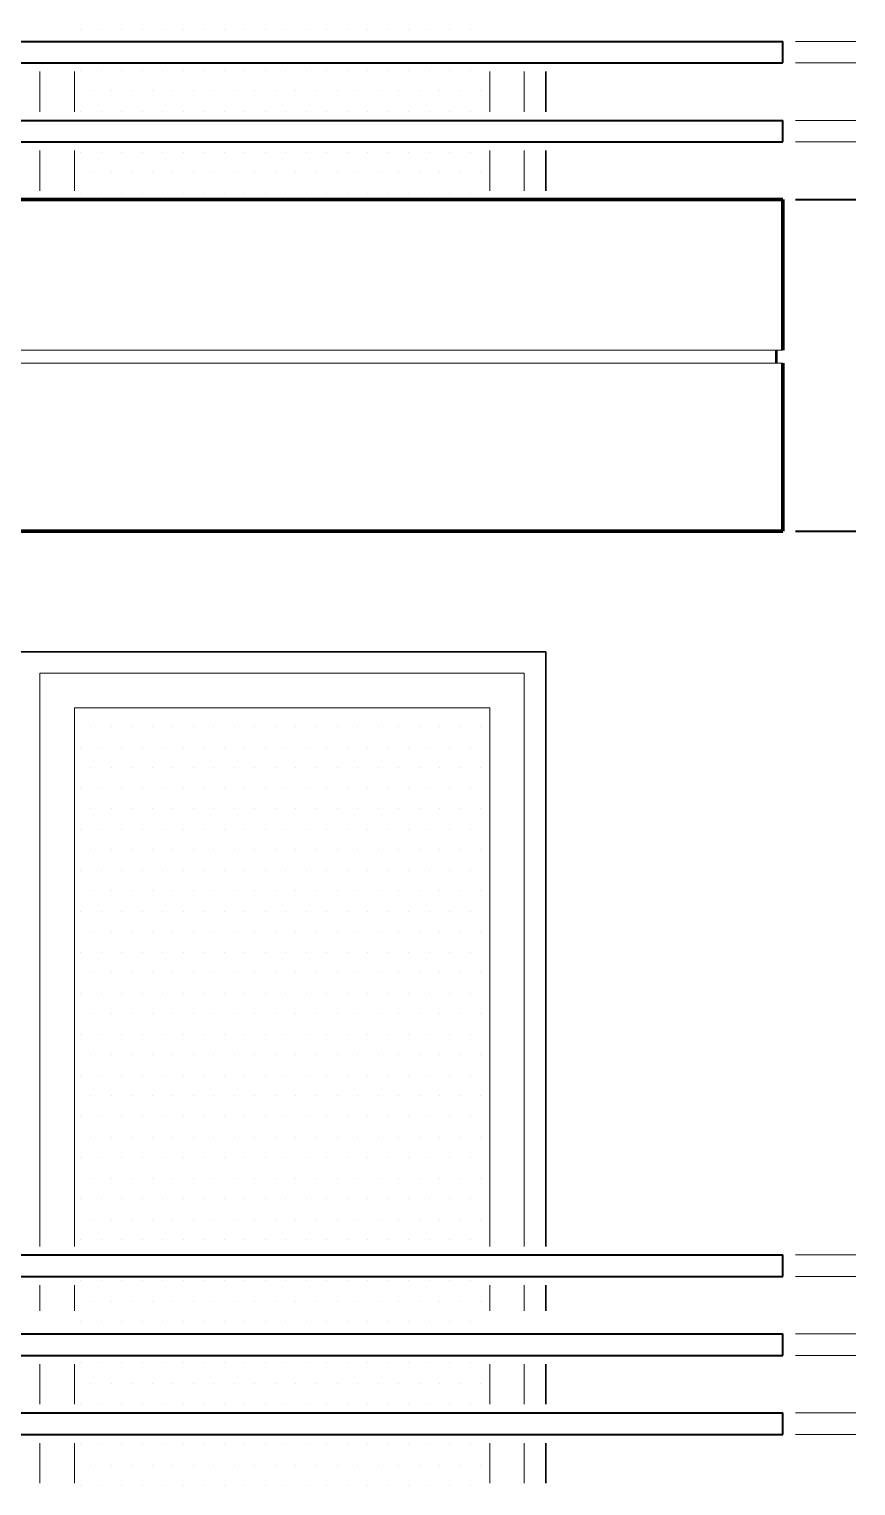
# Model space of a CAD drawing. Header units: millimetres. Extents: x 2016.56 to 2021.8, y 13721.83 to 13722.48.
# Drawn here: x 2019.9763 to 2020.0147, y 13722.2322 to 13722.2998 of the extents above; entities that cross this region are included whole.
import ezdxf

# ---------------------------------------------------------------- set-up
doc = ezdxf.new("R2010")
doc.units = ezdxf.units.MM
doc.layers.get('0').update_dxf_attribs({"lineweight": 20})
for name, color, linetype, lineweight in [('0.3', 150, 'Continuous', 30), ('0.5', 200, 'Continuous', 50), ('1.2', 120, 'Continuous', 120), ('DUVAR', 4, 'Continuous', 40), ('PENCERE', 3, 'Continuous', 13)]:
    doc.layers.add(name, color=color, linetype=linetype, lineweight=lineweight)

msp = doc.modelspace()

# ---------------------------------------------------------------- linework, layer by layer
for p, q in [((2020.011915, 13722.299271), (2020.014715, 13722.299271)), ((2019.976815, 13722.297871), (2019.976815, 13722.296004)), ((2019.978415, 13722.297871), (2019.978415, 13722.296004)), ((2019.997715, 13722.297871), (2019.997715, 13722.296004)), ((2019.999315, 13722.297871), (2019.999315, 13722.296004)), ((2020.011915, 13722.298271), (2020.014715, 13722.298271)), ((2020.011915, 13722.295604), (2020.014715, 13722.295604)), ((2020.011915, 13722.294604), (2020.014715, 13722.294604)), ((2019.976815, 13722.294204), (2019.976815, 13722.292338)), ((2019.978415, 13722.294204), (2019.978415, 13722.292338)), ((2019.997715, 13722.294204), (2019.997715, 13722.292338)), ((2019.999315, 13722.294204), (2019.999315, 13722.292338)), ((2019.976815, 13722.269938), (2019.976815, 13722.243338)), ((2019.999315, 13722.269938), (2019.976815, 13722.269938)), ((2019.999315, 13722.269938), (2019.999315, 13722.243338)), ((2019.997715, 13722.268338), (2019.978415, 13722.268338)), ((2019.978415, 13722.268338), (2019.978415, 13722.243338)), ((2019.997715, 13722.268338), (2019.997715, 13722.243338)), ((2020.011915, 13722.242938), (2020.014715, 13722.242938)), ((2020.011915, 13722.241938), (2020.014715, 13722.241938)), ((2019.976815, 13722.241538), (2019.976815, 13722.240338)), ((2019.978415, 13722.241538), (2019.978415, 13722.240338)), ((2019.997715, 13722.241538), (2019.997715, 13722.240338)), ((2019.999315, 13722.241538), (2019.999315, 13722.240338)), ((2020.011915, 13722.239271), (2020.014715, 13722.239271)), ((2020.011915, 13722.238271), (2020.014715, 13722.238271)), ((2019.976815, 13722.237871), (2019.976815, 13722.236004)), ((2019.978415, 13722.237871), (2019.978415, 13722.236004)), ((2019.997715, 13722.237871), (2019.997715, 13722.236004)), ((2019.999315, 13722.237871), (2019.999315, 13722.236004)), ((2020.011915, 13722.235604), (2020.014715, 13722.235604)), ((2019.976815, 13722.234204), (2019.976815, 13722.232338)), ((2019.978415, 13722.234204), (2019.978415, 13722.232338)), ((2019.997715, 13722.234204), (2019.997715, 13722.232338)), ((2019.999315, 13722.234204), (2019.999315, 13722.232338)), ((2020.011915, 13722.234604), (2020.014715, 13722.234604))]:
    msp.add_line(p, q)
at = {"layer": '0.3'}
for p, q in [((2020.000315, 13722.297871), (2020.000315, 13722.296004)), ((2020.000315, 13722.294204), (2020.000315, 13722.292338)), ((2020.000315, 13722.270938), (2019.952315, 13722.270938)), ((2020.000315, 13722.270938), (2020.000315, 13722.243338)), ((2020.000315, 13722.241538), (2020.000315, 13722.240338)), ((2020.000315, 13722.237871), (2020.000315, 13722.236004)), ((2020.000315, 13722.234204), (2020.000315, 13722.232338))]:
    msp.add_line(p, q, dxfattribs=at)
at = {"layer": '0.5'}
msp.add_line((2020.011015, 13722.284938), (2020.011015, 13722.284338), dxfattribs=at)
at = {"layer": '1.2'}
for p, q in [((2020.011315, 13722.291938), (2019.931315, 13722.291938)), ((2020.011315, 13722.284938), (2020.011315, 13722.291938)), ((2020.011315, 13722.276538), (2020.011315, 13722.284338)), ((2020.011315, 13722.276538), (2019.931315, 13722.276538))]:
    msp.add_line(p, q, dxfattribs=at)
at = {"layer": 'DUVAR'}
for p, q in [((2019.978709, 13722.299839), (2019.978709, 13722.299839)), ((2019.979661, 13722.299839), (2019.979661, 13722.299839)), ((2019.980614, 13722.299839), (2019.980614, 13722.299839)), ((2019.981566, 13722.299839), (2019.981566, 13722.299839)), ((2019.982519, 13722.299839), (2019.982519, 13722.299839)), ((2019.983471, 13722.299839), (2019.983471, 13722.299839)), ((2019.984424, 13722.299839), (2019.984424, 13722.299839)), ((2019.985376, 13722.299839), (2019.985376, 13722.299839)), ((2019.986329, 13722.299839), (2019.986329, 13722.299839)), ((2019.987281, 13722.299839), (2019.987281, 13722.299839)), ((2019.988234, 13722.299839), (2019.988234, 13722.299839)), ((2019.989186, 13722.299839), (2019.989186, 13722.299839)), ((2019.990139, 13722.299839), (2019.990139, 13722.299839)), ((2019.991091, 13722.299839), (2019.991091, 13722.299839)), ((2019.992044, 13722.299839), (2019.992044, 13722.299839)), ((2019.992996, 13722.299839), (2019.992996, 13722.299839)), ((2019.993949, 13722.299839), (2019.993949, 13722.299839)), ((2019.994901, 13722.299839), (2019.994901, 13722.299839)), ((2019.995854, 13722.299839), (2019.995854, 13722.299839)), ((2019.996806, 13722.299839), (2019.996806, 13722.299839)), ((2019.931315, 13722.299271), (2020.011315, 13722.299271)), ((2020.011315, 13722.298271), (2020.011315, 13722.299271)), ((2020.011315, 13722.298271), (2020.011315, 13722.299271)), ((2019.931315, 13722.298271), (2020.011315, 13722.298271)), ((2019.978709, 13722.297934), (2019.978709, 13722.297934)), ((2019.979661, 13722.297934), (2019.979661, 13722.297934)), ((2019.980614, 13722.297934), (2019.980614, 13722.297934)), ((2019.981566, 13722.297934), (2019.981566, 13722.297934)), ((2019.982519, 13722.297934), (2019.982519, 13722.297934)), ((2019.983471, 13722.297934), (2019.983471, 13722.297934)), ((2019.984424, 13722.297934), (2019.984424, 13722.297934)), ((2019.985376, 13722.297934), (2019.985376, 13722.297934)), ((2019.986329, 13722.297934), (2019.986329, 13722.297934)), ((2019.987281, 13722.297934), (2019.987281, 13722.297934)), ((2019.988234, 13722.297934), (2019.988234, 13722.297934)), ((2019.989186, 13722.297934), (2019.989186, 13722.297934)), ((2019.990139, 13722.297934), (2019.990139, 13722.297934)), ((2019.991091, 13722.297934), (2019.991091, 13722.297934)), ((2019.992044, 13722.297934), (2019.992044, 13722.297934)), ((2019.992996, 13722.297934), (2019.992996, 13722.297934)), ((2019.993949, 13722.297934), (2019.993949, 13722.297934)), ((2019.994901, 13722.297934), (2019.994901, 13722.297934)), ((2019.995854, 13722.297934), (2019.995854, 13722.297934)), ((2019.996806, 13722.297934), (2019.996806, 13722.297934)), ((2019.979185, 13722.296982), (2019.979185, 13722.296982)), ((2019.980138, 13722.296982), (2019.980138, 13722.296982)), ((2019.98109, 13722.296982), (2019.98109, 13722.296982)), ((2019.982043, 13722.296982), (2019.982043, 13722.296982)), ((2019.982995, 13722.296982), (2019.982995, 13722.296982)), ((2019.983948, 13722.296982), (2019.983948, 13722.296982)), ((2019.9849, 13722.296982), (2019.9849, 13722.296982)), ((2019.985853, 13722.296982), (2019.985853, 13722.296982)), ((2019.986805, 13722.296982), (2019.986805, 13722.296982)), ((2019.987758, 13722.296982), (2019.987758, 13722.296982)), ((2019.98871, 13722.296982), (2019.98871, 13722.296982)), ((2019.989663, 13722.296982), (2019.989663, 13722.296982)), ((2019.990615, 13722.296982), (2019.990615, 13722.296982)), ((2019.991568, 13722.296982), (2019.991568, 13722.296982)), ((2019.99252, 13722.296982), (2019.99252, 13722.296982)), ((2019.993473, 13722.296982), (2019.993473, 13722.296982)), ((2019.994425, 13722.296982), (2019.994425, 13722.296982)), ((2019.995378, 13722.296982), (2019.995378, 13722.296982)), ((2019.99633, 13722.296982), (2019.99633, 13722.296982)), ((2019.997283, 13722.296982), (2019.997283, 13722.296982)), ((2019.978709, 13722.296029), (2019.978709, 13722.296029)), ((2019.979661, 13722.296029), (2019.979661, 13722.296029)), ((2019.980614, 13722.296029), (2019.980614, 13722.296029)), ((2019.981566, 13722.296029), (2019.981566, 13722.296029)), ((2019.982519, 13722.296029), (2019.982519, 13722.296029)), ((2019.983471, 13722.296029), (2019.983471, 13722.296029)), ((2019.984424, 13722.296029), (2019.984424, 13722.296029)), ((2019.985376, 13722.296029), (2019.985376, 13722.296029)), ((2019.986329, 13722.296029), (2019.986329, 13722.296029)), ((2019.987281, 13722.296029), (2019.987281, 13722.296029)), ((2019.988234, 13722.296029), (2019.988234, 13722.296029)), ((2019.989186, 13722.296029), (2019.989186, 13722.296029)), ((2019.990139, 13722.296029), (2019.990139, 13722.296029)), ((2019.991091, 13722.296029), (2019.991091, 13722.296029)), ((2019.992044, 13722.296029), (2019.992044, 13722.296029)), ((2019.992996, 13722.296029), (2019.992996, 13722.296029)), ((2019.993949, 13722.296029), (2019.993949, 13722.296029)), ((2019.994901, 13722.296029), (2019.994901, 13722.296029)), ((2019.995854, 13722.296029), (2019.995854, 13722.296029)), ((2019.996806, 13722.296029), (2019.996806, 13722.296029)), ((2019.931315, 13722.295604), (2020.011315, 13722.295604)), ((2020.011315, 13722.294604), (2020.011315, 13722.295604)), ((2020.011315, 13722.294604), (2020.011315, 13722.295604)), ((2019.931315, 13722.294604), (2020.011315, 13722.294604)), ((2019.978709, 13722.294124), (2019.978709, 13722.294124)), ((2019.979661, 13722.294124), (2019.979661, 13722.294124)), ((2019.980614, 13722.294124), (2019.980614, 13722.294124)), ((2019.981566, 13722.294124), (2019.981566, 13722.294124)), ((2019.982519, 13722.294124), (2019.982519, 13722.294124)), ((2019.983471, 13722.294124), (2019.983471, 13722.294124)), ((2019.984424, 13722.294124), (2019.984424, 13722.294124)), ((2019.985376, 13722.294124), (2019.985376, 13722.294124)), ((2019.986329, 13722.294124), (2019.986329, 13722.294124)), ((2019.987281, 13722.294124), (2019.987281, 13722.294124)), ((2019.988234, 13722.294124), (2019.988234, 13722.294124)), ((2019.989186, 13722.294124), (2019.989186, 13722.294124)), ((2019.990139, 13722.294124), (2019.990139, 13722.294124)), ((2019.991091, 13722.294124), (2019.991091, 13722.294124)), ((2019.992044, 13722.294124), (2019.992044, 13722.294124)), ((2019.992996, 13722.294124), (2019.992996, 13722.294124)), ((2019.993949, 13722.294124), (2019.993949, 13722.294124)), ((2019.994901, 13722.294124), (2019.994901, 13722.294124)), ((2019.995854, 13722.294124), (2019.995854, 13722.294124)), ((2019.996806, 13722.294124), (2019.996806, 13722.294124)), ((2019.979185, 13722.293172), (2019.979185, 13722.293172)), ((2019.980138, 13722.293172), (2019.980138, 13722.293172)), ((2019.98109, 13722.293172), (2019.98109, 13722.293172)), ((2019.982043, 13722.293172), (2019.982043, 13722.293172)), ((2019.982995, 13722.293172), (2019.982995, 13722.293172)), ((2019.983948, 13722.293172), (2019.983948, 13722.293172)), ((2019.9849, 13722.293172), (2019.9849, 13722.293172)), ((2019.985853, 13722.293172), (2019.985853, 13722.293172)), ((2019.986805, 13722.293172), (2019.986805, 13722.293172)), ((2019.987758, 13722.293172), (2019.987758, 13722.293172)), ((2019.98871, 13722.293172), (2019.98871, 13722.293172)), ((2019.989663, 13722.293172), (2019.989663, 13722.293172)), ((2019.990615, 13722.293172), (2019.990615, 13722.293172)), ((2019.991568, 13722.293172), (2019.991568, 13722.293172)), ((2019.99252, 13722.293172), (2019.99252, 13722.293172)), ((2019.993473, 13722.293172), (2019.993473, 13722.293172)), ((2019.994425, 13722.293172), (2019.994425, 13722.293172)), ((2019.995378, 13722.293172), (2019.995378, 13722.293172)), ((2019.99633, 13722.293172), (2019.99633, 13722.293172)), ((2019.997283, 13722.293172), (2019.997283, 13722.293172)), ((2019.978709, 13722.292219), (2019.978709, 13722.292219)), ((2019.979661, 13722.292219), (2019.979661, 13722.292219)), ((2019.980614, 13722.292219), (2019.980614, 13722.292219)), ((2019.981566, 13722.292219), (2019.981566, 13722.292219)), ((2019.982519, 13722.292219), (2019.982519, 13722.292219)), ((2019.983471, 13722.292219), (2019.983471, 13722.292219)), ((2019.984424, 13722.292219), (2019.984424, 13722.292219)), ((2019.985376, 13722.292219), (2019.985376, 13722.292219)), ((2019.986329, 13722.292219), (2019.986329, 13722.292219)), ((2019.987281, 13722.292219), (2019.987281, 13722.292219)), ((2019.988234, 13722.292219), (2019.988234, 13722.292219)), ((2019.989186, 13722.292219), (2019.989186, 13722.292219)), ((2019.990139, 13722.292219), (2019.990139, 13722.292219)), ((2019.991091, 13722.292219), (2019.991091, 13722.292219)), ((2019.992044, 13722.292219), (2019.992044, 13722.292219)), ((2019.992996, 13722.292219), (2019.992996, 13722.292219)), ((2019.993949, 13722.292219), (2019.993949, 13722.292219)), ((2019.994901, 13722.292219), (2019.994901, 13722.292219)), ((2019.995854, 13722.292219), (2019.995854, 13722.292219)), ((2019.996806, 13722.292219), (2019.996806, 13722.292219)), ((2020.011915, 13722.291938), (2020.014715, 13722.291938)), ((2020.011915, 13722.276538), (2020.014715, 13722.276538)), ((2019.979185, 13722.267462), (2019.979185, 13722.267462)), ((2019.980138, 13722.267462), (2019.980138, 13722.267462)), ((2019.98109, 13722.267462), (2019.98109, 13722.267462)), ((2019.982043, 13722.267462), (2019.982043, 13722.267462)), ((2019.982995, 13722.267462), (2019.982995, 13722.267462)), ((2019.983948, 13722.267462), (2019.983948, 13722.267462)), ((2019.9849, 13722.267462), (2019.9849, 13722.267462)), ((2019.985853, 13722.267462), (2019.985853, 13722.267462)), ((2019.986805, 13722.267462), (2019.986805, 13722.267462)), ((2019.987758, 13722.267462), (2019.987758, 13722.267462)), ((2019.98871, 13722.267462), (2019.98871, 13722.267462)), ((2019.989663, 13722.267462), (2019.989663, 13722.267462)), ((2019.990615, 13722.267462), (2019.990615, 13722.267462)), ((2019.991568, 13722.267462), (2019.991568, 13722.267462)), ((2019.99252, 13722.267462), (2019.99252, 13722.267462)), ((2019.993473, 13722.267462), (2019.993473, 13722.267462)), ((2019.994425, 13722.267462), (2019.994425, 13722.267462)), ((2019.995378, 13722.267462), (2019.995378, 13722.267462)), ((2019.99633, 13722.267462), (2019.99633, 13722.267462)), ((2019.997283, 13722.267462), (2019.997283, 13722.267462)), ((2019.978709, 13722.266509), (2019.978709, 13722.266509)), ((2019.979661, 13722.266509), (2019.979661, 13722.266509)), ((2019.980614, 13722.266509), (2019.980614, 13722.266509)), ((2019.981566, 13722.266509), (2019.981566, 13722.266509)), ((2019.982519, 13722.266509), (2019.982519, 13722.266509)), ((2019.983471, 13722.266509), (2019.983471, 13722.266509)), ((2019.984424, 13722.266509), (2019.984424, 13722.266509)), ((2019.985376, 13722.266509), (2019.985376, 13722.266509)), ((2019.986329, 13722.266509), (2019.986329, 13722.266509)), ((2019.987281, 13722.266509), (2019.987281, 13722.266509)), ((2019.988234, 13722.266509), (2019.988234, 13722.266509)), ((2019.989186, 13722.266509), (2019.989186, 13722.266509)), ((2019.990139, 13722.266509), (2019.990139, 13722.266509)), ((2019.991091, 13722.266509), (2019.991091, 13722.266509)), ((2019.992044, 13722.266509), (2019.992044, 13722.266509)), ((2019.992996, 13722.266509), (2019.992996, 13722.266509)), ((2019.993949, 13722.266509), (2019.993949, 13722.266509)), ((2019.994901, 13722.266509), (2019.994901, 13722.266509)), ((2019.995854, 13722.266509), (2019.995854, 13722.266509)), ((2019.996806, 13722.266509), (2019.996806, 13722.266509)), ((2019.979185, 13722.265557), (2019.979185, 13722.265557)), ((2019.980138, 13722.265557), (2019.980138, 13722.265557)), ((2019.98109, 13722.265557), (2019.98109, 13722.265557)), ((2019.982043, 13722.265557), (2019.982043, 13722.265557)), ((2019.982995, 13722.265557), (2019.982995, 13722.265557)), ((2019.983948, 13722.265557), (2019.983948, 13722.265557)), ((2019.9849, 13722.265557), (2019.9849, 13722.265557)), ((2019.985853, 13722.265557), (2019.985853, 13722.265557)), ((2019.986805, 13722.265557), (2019.986805, 13722.265557)), ((2019.987758, 13722.265557), (2019.987758, 13722.265557)), ((2019.98871, 13722.265557), (2019.98871, 13722.265557)), ((2019.989663, 13722.265557), (2019.989663, 13722.265557)), ((2019.990615, 13722.265557), (2019.990615, 13722.265557)), ((2019.991568, 13722.265557), (2019.991568, 13722.265557)), ((2019.99252, 13722.265557), (2019.99252, 13722.265557)), ((2019.993473, 13722.265557), (2019.993473, 13722.265557)), ((2019.994425, 13722.265557), (2019.994425, 13722.265557)), ((2019.995378, 13722.265557), (2019.995378, 13722.265557)), ((2019.99633, 13722.265557), (2019.99633, 13722.265557)), ((2019.997283, 13722.265557), (2019.997283, 13722.265557)), ((2019.978709, 13722.264604), (2019.978709, 13722.264604)), ((2019.979661, 13722.264604), (2019.979661, 13722.264604)), ((2019.980614, 13722.264604), (2019.980614, 13722.264604)), ((2019.981566, 13722.264604), (2019.981566, 13722.264604)), ((2019.982519, 13722.264604), (2019.982519, 13722.264604)), ((2019.983471, 13722.264604), (2019.983471, 13722.264604)), ((2019.984424, 13722.264604), (2019.984424, 13722.264604)), ((2019.985376, 13722.264604), (2019.985376, 13722.264604)), ((2019.986329, 13722.264604), (2019.986329, 13722.264604)), ((2019.987281, 13722.264604), (2019.987281, 13722.264604)), ((2019.988234, 13722.264604), (2019.988234, 13722.264604)), ((2019.989186, 13722.264604), (2019.989186, 13722.264604)), ((2019.990139, 13722.264604), (2019.990139, 13722.264604)), ((2019.991091, 13722.264604), (2019.991091, 13722.264604)), ((2019.992044, 13722.264604), (2019.992044, 13722.264604)), ((2019.992996, 13722.264604), (2019.992996, 13722.264604)), ((2019.993949, 13722.264604), (2019.993949, 13722.264604)), ((2019.994901, 13722.264604), (2019.994901, 13722.264604)), ((2019.995854, 13722.264604), (2019.995854, 13722.264604)), ((2019.996806, 13722.264604), (2019.996806, 13722.264604)), ((2019.979185, 13722.263652), (2019.979185, 13722.263652)), ((2019.980138, 13722.263652), (2019.980138, 13722.263652)), ((2019.98109, 13722.263652), (2019.98109, 13722.263652)), ((2019.982043, 13722.263652), (2019.982043, 13722.263652)), ((2019.982995, 13722.263652), (2019.982995, 13722.263652)), ((2019.983948, 13722.263652), (2019.983948, 13722.263652)), ((2019.9849, 13722.263652), (2019.9849, 13722.263652)), ((2019.985853, 13722.263652), (2019.985853, 13722.263652)), ((2019.986805, 13722.263652), (2019.986805, 13722.263652)), ((2019.987758, 13722.263652), (2019.987758, 13722.263652)), ((2019.98871, 13722.263652), (2019.98871, 13722.263652)), ((2019.989663, 13722.263652), (2019.989663, 13722.263652)), ((2019.990615, 13722.263652), (2019.990615, 13722.263652)), ((2019.991568, 13722.263652), (2019.991568, 13722.263652)), ((2019.99252, 13722.263652), (2019.99252, 13722.263652)), ((2019.993473, 13722.263652), (2019.993473, 13722.263652)), ((2019.994425, 13722.263652), (2019.994425, 13722.263652)), ((2019.995378, 13722.263652), (2019.995378, 13722.263652)), ((2019.99633, 13722.263652), (2019.99633, 13722.263652)), ((2019.997283, 13722.263652), (2019.997283, 13722.263652)), ((2019.978709, 13722.262699), (2019.978709, 13722.262699)), ((2019.979661, 13722.262699), (2019.979661, 13722.262699)), ((2019.980614, 13722.262699), (2019.980614, 13722.262699)), ((2019.981566, 13722.262699), (2019.981566, 13722.262699)), ((2019.982519, 13722.262699), (2019.982519, 13722.262699)), ((2019.983471, 13722.262699), (2019.983471, 13722.262699)), ((2019.984424, 13722.262699), (2019.984424, 13722.262699)), ((2019.985376, 13722.262699), (2019.985376, 13722.262699)), ((2019.986329, 13722.262699), (2019.986329, 13722.262699)), ((2019.987281, 13722.262699), (2019.987281, 13722.262699)), ((2019.988234, 13722.262699), (2019.988234, 13722.262699)), ((2019.989186, 13722.262699), (2019.989186, 13722.262699)), ((2019.990139, 13722.262699), (2019.990139, 13722.262699)), ((2019.991091, 13722.262699), (2019.991091, 13722.262699)), ((2019.992044, 13722.262699), (2019.992044, 13722.262699)), ((2019.992996, 13722.262699), (2019.992996, 13722.262699)), ((2019.993949, 13722.262699), (2019.993949, 13722.262699)), ((2019.994901, 13722.262699), (2019.994901, 13722.262699)), ((2019.995854, 13722.262699), (2019.995854, 13722.262699)), ((2019.996806, 13722.262699), (2019.996806, 13722.262699)), ((2019.979185, 13722.261747), (2019.979185, 13722.261747)), ((2019.980138, 13722.261747), (2019.980138, 13722.261747)), ((2019.98109, 13722.261747), (2019.98109, 13722.261747)), ((2019.982043, 13722.261747), (2019.982043, 13722.261747)), ((2019.982995, 13722.261747), (2019.982995, 13722.261747)), ((2019.983948, 13722.261747), (2019.983948, 13722.261747)), ((2019.9849, 13722.261747), (2019.9849, 13722.261747)), ((2019.985853, 13722.261747), (2019.985853, 13722.261747)), ((2019.986805, 13722.261747), (2019.986805, 13722.261747)), ((2019.987758, 13722.261747), (2019.987758, 13722.261747)), ((2019.98871, 13722.261747), (2019.98871, 13722.261747)), ((2019.989663, 13722.261747), (2019.989663, 13722.261747)), ((2019.990615, 13722.261747), (2019.990615, 13722.261747)), ((2019.991568, 13722.261747), (2019.991568, 13722.261747)), ((2019.99252, 13722.261747), (2019.99252, 13722.261747)), ((2019.993473, 13722.261747), (2019.993473, 13722.261747)), ((2019.994425, 13722.261747), (2019.994425, 13722.261747)), ((2019.995378, 13722.261747), (2019.995378, 13722.261747)), ((2019.99633, 13722.261747), (2019.99633, 13722.261747)), ((2019.997283, 13722.261747), (2019.997283, 13722.261747)), ((2019.978709, 13722.260794), (2019.978709, 13722.260794)), ((2019.979661, 13722.260794), (2019.979661, 13722.260794)), ((2019.980614, 13722.260794), (2019.980614, 13722.260794)), ((2019.981566, 13722.260794), (2019.981566, 13722.260794)), ((2019.982519, 13722.260794), (2019.982519, 13722.260794)), ((2019.983471, 13722.260794), (2019.983471, 13722.260794)), ((2019.984424, 13722.260794), (2019.984424, 13722.260794)), ((2019.985376, 13722.260794), (2019.985376, 13722.260794)), ((2019.986329, 13722.260794), (2019.986329, 13722.260794)), ((2019.987281, 13722.260794), (2019.987281, 13722.260794)), ((2019.988234, 13722.260794), (2019.988234, 13722.260794)), ((2019.989186, 13722.260794), (2019.989186, 13722.260794)), ((2019.990139, 13722.260794), (2019.990139, 13722.260794)), ((2019.991091, 13722.260794), (2019.991091, 13722.260794)), ((2019.992044, 13722.260794), (2019.992044, 13722.260794)), ((2019.992996, 13722.260794), (2019.992996, 13722.260794)), ((2019.993949, 13722.260794), (2019.993949, 13722.260794)), ((2019.994901, 13722.260794), (2019.994901, 13722.260794)), ((2019.995854, 13722.260794), (2019.995854, 13722.260794)), ((2019.996806, 13722.260794), (2019.996806, 13722.260794)), ((2019.979185, 13722.259842), (2019.979185, 13722.259842)), ((2019.980138, 13722.259842), (2019.980138, 13722.259842)), ((2019.98109, 13722.259842), (2019.98109, 13722.259842)), ((2019.982043, 13722.259842), (2019.982043, 13722.259842)), ((2019.982995, 13722.259842), (2019.982995, 13722.259842)), ((2019.983948, 13722.259842), (2019.983948, 13722.259842)), ((2019.9849, 13722.259842), (2019.9849, 13722.259842)), ((2019.985853, 13722.259842), (2019.985853, 13722.259842)), ((2019.986805, 13722.259842), (2019.986805, 13722.259842)), ((2019.987758, 13722.259842), (2019.987758, 13722.259842)), ((2019.98871, 13722.259842), (2019.98871, 13722.259842)), ((2019.989663, 13722.259842), (2019.989663, 13722.259842)), ((2019.990615, 13722.259842), (2019.990615, 13722.259842)), ((2019.991568, 13722.259842), (2019.991568, 13722.259842)), ((2019.99252, 13722.259842), (2019.99252, 13722.259842)), ((2019.993473, 13722.259842), (2019.993473, 13722.259842)), ((2019.994425, 13722.259842), (2019.994425, 13722.259842)), ((2019.995378, 13722.259842), (2019.995378, 13722.259842)), ((2019.99633, 13722.259842), (2019.99633, 13722.259842)), ((2019.997283, 13722.259842), (2019.997283, 13722.259842)), ((2019.978709, 13722.258889), (2019.978709, 13722.258889)), ((2019.979661, 13722.258889), (2019.979661, 13722.258889)), ((2019.980614, 13722.258889), (2019.980614, 13722.258889)), ((2019.981566, 13722.258889), (2019.981566, 13722.258889)), ((2019.982519, 13722.258889), (2019.982519, 13722.258889)), ((2019.983471, 13722.258889), (2019.983471, 13722.258889)), ((2019.984424, 13722.258889), (2019.984424, 13722.258889)), ((2019.985376, 13722.258889), (2019.985376, 13722.258889)), ((2019.986329, 13722.258889), (2019.986329, 13722.258889)), ((2019.987281, 13722.258889), (2019.987281, 13722.258889)), ((2019.988234, 13722.258889), (2019.988234, 13722.258889)), ((2019.989186, 13722.258889), (2019.989186, 13722.258889)), ((2019.990139, 13722.258889), (2019.990139, 13722.258889)), ((2019.991091, 13722.258889), (2019.991091, 13722.258889)), ((2019.992044, 13722.258889), (2019.992044, 13722.258889)), ((2019.992996, 13722.258889), (2019.992996, 13722.258889)), ((2019.993949, 13722.258889), (2019.993949, 13722.258889)), ((2019.994901, 13722.258889), (2019.994901, 13722.258889)), ((2019.995854, 13722.258889), (2019.995854, 13722.258889)), ((2019.996806, 13722.258889), (2019.996806, 13722.258889)), ((2019.979185, 13722.257937), (2019.979185, 13722.257937)), ((2019.980138, 13722.257937), (2019.980138, 13722.257937)), ((2019.98109, 13722.257937), (2019.98109, 13722.257937)), ((2019.982043, 13722.257937), (2019.982043, 13722.257937)), ((2019.982995, 13722.257937), (2019.982995, 13722.257937)), ((2019.983948, 13722.257937), (2019.983948, 13722.257937)), ((2019.9849, 13722.257937), (2019.9849, 13722.257937)), ((2019.985853, 13722.257937), (2019.985853, 13722.257937)), ((2019.986805, 13722.257937), (2019.986805, 13722.257937)), ((2019.987758, 13722.257937), (2019.987758, 13722.257937)), ((2019.98871, 13722.257937), (2019.98871, 13722.257937)), ((2019.989663, 13722.257937), (2019.989663, 13722.257937)), ((2019.990615, 13722.257937), (2019.990615, 13722.257937)), ((2019.991568, 13722.257937), (2019.991568, 13722.257937)), ((2019.99252, 13722.257937), (2019.99252, 13722.257937)), ((2019.993473, 13722.257937), (2019.993473, 13722.257937)), ((2019.994425, 13722.257937), (2019.994425, 13722.257937)), ((2019.995378, 13722.257937), (2019.995378, 13722.257937)), ((2019.99633, 13722.257937), (2019.99633, 13722.257937)), ((2019.997283, 13722.257937), (2019.997283, 13722.257937)), ((2019.978709, 13722.256984), (2019.978709, 13722.256984)), ((2019.979661, 13722.256984), (2019.979661, 13722.256984)), ((2019.980614, 13722.256984), (2019.980614, 13722.256984)), ((2019.981566, 13722.256984), (2019.981566, 13722.256984)), ((2019.982519, 13722.256984), (2019.982519, 13722.256984)), ((2019.983471, 13722.256984), (2019.983471, 13722.256984)), ((2019.984424, 13722.256984), (2019.984424, 13722.256984)), ((2019.985376, 13722.256984), (2019.985376, 13722.256984)), ((2019.986329, 13722.256984), (2019.986329, 13722.256984)), ((2019.987281, 13722.256984), (2019.987281, 13722.256984)), ((2019.988234, 13722.256984), (2019.988234, 13722.256984)), ((2019.989186, 13722.256984), (2019.989186, 13722.256984)), ((2019.990139, 13722.256984), (2019.990139, 13722.256984)), ((2019.991091, 13722.256984), (2019.991091, 13722.256984)), ((2019.992044, 13722.256984), (2019.992044, 13722.256984)), ((2019.992996, 13722.256984), (2019.992996, 13722.256984)), ((2019.993949, 13722.256984), (2019.993949, 13722.256984)), ((2019.994901, 13722.256984), (2019.994901, 13722.256984)), ((2019.995854, 13722.256984), (2019.995854, 13722.256984)), ((2019.996806, 13722.256984), (2019.996806, 13722.256984)), ((2019.979185, 13722.256032), (2019.979185, 13722.256032)), ((2019.980138, 13722.256032), (2019.980138, 13722.256032)), ((2019.98109, 13722.256032), (2019.98109, 13722.256032)), ((2019.982043, 13722.256032), (2019.982043, 13722.256032)), ((2019.982995, 13722.256032), (2019.982995, 13722.256032)), ((2019.983948, 13722.256032), (2019.983948, 13722.256032)), ((2019.9849, 13722.256032), (2019.9849, 13722.256032)), ((2019.985853, 13722.256032), (2019.985853, 13722.256032)), ((2019.986805, 13722.256032), (2019.986805, 13722.256032)), ((2019.987758, 13722.256032), (2019.987758, 13722.256032)), ((2019.98871, 13722.256032), (2019.98871, 13722.256032)), ((2019.989663, 13722.256032), (2019.989663, 13722.256032)), ((2019.990615, 13722.256032), (2019.990615, 13722.256032)), ((2019.991568, 13722.256032), (2019.991568, 13722.256032)), ((2019.99252, 13722.256032), (2019.99252, 13722.256032)), ((2019.993473, 13722.256032), (2019.993473, 13722.256032)), ((2019.994425, 13722.256032), (2019.994425, 13722.256032)), ((2019.995378, 13722.256032), (2019.995378, 13722.256032)), ((2019.99633, 13722.256032), (2019.99633, 13722.256032)), ((2019.997283, 13722.256032), (2019.997283, 13722.256032)), ((2019.978709, 13722.255079), (2019.978709, 13722.255079)), ((2019.979661, 13722.255079), (2019.979661, 13722.255079)), ((2019.980614, 13722.255079), (2019.980614, 13722.255079)), ((2019.981566, 13722.255079), (2019.981566, 13722.255079)), ((2019.982519, 13722.255079), (2019.982519, 13722.255079)), ((2019.983471, 13722.255079), (2019.983471, 13722.255079)), ((2019.984424, 13722.255079), (2019.984424, 13722.255079)), ((2019.985376, 13722.255079), (2019.985376, 13722.255079)), ((2019.986329, 13722.255079), (2019.986329, 13722.255079)), ((2019.987281, 13722.255079), (2019.987281, 13722.255079)), ((2019.988234, 13722.255079), (2019.988234, 13722.255079)), ((2019.989186, 13722.255079), (2019.989186, 13722.255079)), ((2019.990139, 13722.255079), (2019.990139, 13722.255079)), ((2019.991091, 13722.255079), (2019.991091, 13722.255079)), ((2019.992044, 13722.255079), (2019.992044, 13722.255079)), ((2019.992996, 13722.255079), (2019.992996, 13722.255079)), ((2019.993949, 13722.255079), (2019.993949, 13722.255079)), ((2019.994901, 13722.255079), (2019.994901, 13722.255079)), ((2019.995854, 13722.255079), (2019.995854, 13722.255079)), ((2019.996806, 13722.255079), (2019.996806, 13722.255079)), ((2019.979185, 13722.254127), (2019.979185, 13722.254127)), ((2019.980138, 13722.254127), (2019.980138, 13722.254127)), ((2019.98109, 13722.254127), (2019.98109, 13722.254127)), ((2019.982043, 13722.254127), (2019.982043, 13722.254127)), ((2019.982995, 13722.254127), (2019.982995, 13722.254127)), ((2019.983948, 13722.254127), (2019.983948, 13722.254127)), ((2019.9849, 13722.254127), (2019.9849, 13722.254127)), ((2019.985853, 13722.254127), (2019.985853, 13722.254127)), ((2019.986805, 13722.254127), (2019.986805, 13722.254127)), ((2019.987758, 13722.254127), (2019.987758, 13722.254127)), ((2019.98871, 13722.254127), (2019.98871, 13722.254127)), ((2019.989663, 13722.254127), (2019.989663, 13722.254127)), ((2019.990615, 13722.254127), (2019.990615, 13722.254127)), ((2019.991568, 13722.254127), (2019.991568, 13722.254127)), ((2019.99252, 13722.254127), (2019.99252, 13722.254127)), ((2019.993473, 13722.254127), (2019.993473, 13722.254127)), ((2019.994425, 13722.254127), (2019.994425, 13722.254127)), ((2019.995378, 13722.254127), (2019.995378, 13722.254127)), ((2019.99633, 13722.254127), (2019.99633, 13722.254127)), ((2019.997283, 13722.254127), (2019.997283, 13722.254127)), ((2019.978709, 13722.253174), (2019.978709, 13722.253174)), ((2019.979661, 13722.253174), (2019.979661, 13722.253174)), ((2019.980614, 13722.253174), (2019.980614, 13722.253174)), ((2019.981566, 13722.253174), (2019.981566, 13722.253174)), ((2019.982519, 13722.253174), (2019.982519, 13722.253174)), ((2019.983471, 13722.253174), (2019.983471, 13722.253174)), ((2019.984424, 13722.253174), (2019.984424, 13722.253174)), ((2019.985376, 13722.253174), (2019.985376, 13722.253174)), ((2019.986329, 13722.253174), (2019.986329, 13722.253174)), ((2019.987281, 13722.253174), (2019.987281, 13722.253174)), ((2019.988234, 13722.253174), (2019.988234, 13722.253174)), ((2019.989186, 13722.253174), (2019.989186, 13722.253174)), ((2019.990139, 13722.253174), (2019.990139, 13722.253174)), ((2019.991091, 13722.253174), (2019.991091, 13722.253174)), ((2019.992044, 13722.253174), (2019.992044, 13722.253174)), ((2019.992996, 13722.253174), (2019.992996, 13722.253174)), ((2019.993949, 13722.253174), (2019.993949, 13722.253174)), ((2019.994901, 13722.253174), (2019.994901, 13722.253174)), ((2019.995854, 13722.253174), (2019.995854, 13722.253174)), ((2019.996806, 13722.253174), (2019.996806, 13722.253174)), ((2019.979185, 13722.252222), (2019.979185, 13722.252222)), ((2019.980138, 13722.252222), (2019.980138, 13722.252222)), ((2019.98109, 13722.252222), (2019.98109, 13722.252222)), ((2019.982043, 13722.252222), (2019.982043, 13722.252222)), ((2019.982995, 13722.252222), (2019.982995, 13722.252222)), ((2019.983948, 13722.252222), (2019.983948, 13722.252222)), ((2019.9849, 13722.252222), (2019.9849, 13722.252222)), ((2019.985853, 13722.252222), (2019.985853, 13722.252222)), ((2019.986805, 13722.252222), (2019.986805, 13722.252222)), ((2019.987758, 13722.252222), (2019.987758, 13722.252222)), ((2019.98871, 13722.252222), (2019.98871, 13722.252222)), ((2019.989663, 13722.252222), (2019.989663, 13722.252222)), ((2019.990615, 13722.252222), (2019.990615, 13722.252222)), ((2019.991568, 13722.252222), (2019.991568, 13722.252222)), ((2019.99252, 13722.252222), (2019.99252, 13722.252222)), ((2019.993473, 13722.252222), (2019.993473, 13722.252222)), ((2019.994425, 13722.252222), (2019.994425, 13722.252222)), ((2019.995378, 13722.252222), (2019.995378, 13722.252222)), ((2019.99633, 13722.252222), (2019.99633, 13722.252222)), ((2019.997283, 13722.252222), (2019.997283, 13722.252222)), ((2019.978709, 13722.251269), (2019.978709, 13722.251269)), ((2019.979661, 13722.251269), (2019.979661, 13722.251269)), ((2019.980614, 13722.251269), (2019.980614, 13722.251269)), ((2019.981566, 13722.251269), (2019.981566, 13722.251269)), ((2019.982519, 13722.251269), (2019.982519, 13722.251269)), ((2019.983471, 13722.251269), (2019.983471, 13722.251269)), ((2019.984424, 13722.251269), (2019.984424, 13722.251269)), ((2019.985376, 13722.251269), (2019.985376, 13722.251269)), ((2019.986329, 13722.251269), (2019.986329, 13722.251269)), ((2019.987281, 13722.251269), (2019.987281, 13722.251269)), ((2019.988234, 13722.251269), (2019.988234, 13722.251269)), ((2019.989186, 13722.251269), (2019.989186, 13722.251269)), ((2019.990139, 13722.251269), (2019.990139, 13722.251269)), ((2019.991091, 13722.251269), (2019.991091, 13722.251269)), ((2019.992044, 13722.251269), (2019.992044, 13722.251269)), ((2019.992996, 13722.251269), (2019.992996, 13722.251269)), ((2019.993949, 13722.251269), (2019.993949, 13722.251269)), ((2019.994901, 13722.251269), (2019.994901, 13722.251269)), ((2019.995854, 13722.251269), (2019.995854, 13722.251269)), ((2019.996806, 13722.251269), (2019.996806, 13722.251269)), ((2019.979185, 13722.250317), (2019.979185, 13722.250317)), ((2019.980138, 13722.250317), (2019.980138, 13722.250317)), ((2019.98109, 13722.250317), (2019.98109, 13722.250317)), ((2019.982043, 13722.250317), (2019.982043, 13722.250317)), ((2019.982995, 13722.250317), (2019.982995, 13722.250317)), ((2019.983948, 13722.250317), (2019.983948, 13722.250317)), ((2019.9849, 13722.250317), (2019.9849, 13722.250317)), ((2019.985853, 13722.250317), (2019.985853, 13722.250317)), ((2019.986805, 13722.250317), (2019.986805, 13722.250317)), ((2019.987758, 13722.250317), (2019.987758, 13722.250317)), ((2019.98871, 13722.250317), (2019.98871, 13722.250317)), ((2019.989663, 13722.250317), (2019.989663, 13722.250317)), ((2019.990615, 13722.250317), (2019.990615, 13722.250317)), ((2019.991568, 13722.250317), (2019.991568, 13722.250317)), ((2019.99252, 13722.250317), (2019.99252, 13722.250317)), ((2019.993473, 13722.250317), (2019.993473, 13722.250317)), ((2019.994425, 13722.250317), (2019.994425, 13722.250317)), ((2019.995378, 13722.250317), (2019.995378, 13722.250317)), ((2019.99633, 13722.250317), (2019.99633, 13722.250317)), ((2019.997283, 13722.250317), (2019.997283, 13722.250317)), ((2019.978709, 13722.249364), (2019.978709, 13722.249364)), ((2019.979661, 13722.249364), (2019.979661, 13722.249364)), ((2019.980614, 13722.249364), (2019.980614, 13722.249364)), ((2019.981566, 13722.249364), (2019.981566, 13722.249364)), ((2019.982519, 13722.249364), (2019.982519, 13722.249364)), ((2019.983471, 13722.249364), (2019.983471, 13722.249364)), ((2019.984424, 13722.249364), (2019.984424, 13722.249364)), ((2019.985376, 13722.249364), (2019.985376, 13722.249364)), ((2019.986329, 13722.249364), (2019.986329, 13722.249364)), ((2019.987281, 13722.249364), (2019.987281, 13722.249364)), ((2019.988234, 13722.249364), (2019.988234, 13722.249364)), ((2019.989186, 13722.249364), (2019.989186, 13722.249364)), ((2019.990139, 13722.249364), (2019.990139, 13722.249364)), ((2019.991091, 13722.249364), (2019.991091, 13722.249364)), ((2019.992044, 13722.249364), (2019.992044, 13722.249364)), ((2019.992996, 13722.249364), (2019.992996, 13722.249364)), ((2019.993949, 13722.249364), (2019.993949, 13722.249364)), ((2019.994901, 13722.249364), (2019.994901, 13722.249364)), ((2019.995854, 13722.249364), (2019.995854, 13722.249364)), ((2019.996806, 13722.249364), (2019.996806, 13722.249364)), ((2019.979185, 13722.248412), (2019.979185, 13722.248412)), ((2019.980138, 13722.248412), (2019.980138, 13722.248412)), ((2019.98109, 13722.248412), (2019.98109, 13722.248412)), ((2019.982043, 13722.248412), (2019.982043, 13722.248412)), ((2019.982995, 13722.248412), (2019.982995, 13722.248412)), ((2019.983948, 13722.248412), (2019.983948, 13722.248412)), ((2019.9849, 13722.248412), (2019.9849, 13722.248412)), ((2019.985853, 13722.248412), (2019.985853, 13722.248412)), ((2019.986805, 13722.248412), (2019.986805, 13722.248412)), ((2019.987758, 13722.248412), (2019.987758, 13722.248412)), ((2019.98871, 13722.248412), (2019.98871, 13722.248412)), ((2019.989663, 13722.248412), (2019.989663, 13722.248412)), ((2019.990615, 13722.248412), (2019.990615, 13722.248412)), ((2019.991568, 13722.248412), (2019.991568, 13722.248412)), ((2019.99252, 13722.248412), (2019.99252, 13722.248412)), ((2019.993473, 13722.248412), (2019.993473, 13722.248412)), ((2019.994425, 13722.248412), (2019.994425, 13722.248412)), ((2019.995378, 13722.248412), (2019.995378, 13722.248412)), ((2019.99633, 13722.248412), (2019.99633, 13722.248412)), ((2019.997283, 13722.248412), (2019.997283, 13722.248412)), ((2019.978709, 13722.247459), (2019.978709, 13722.247459)), ((2019.979661, 13722.247459), (2019.979661, 13722.247459)), ((2019.980614, 13722.247459), (2019.980614, 13722.247459)), ((2019.981566, 13722.247459), (2019.981566, 13722.247459)), ((2019.982519, 13722.247459), (2019.982519, 13722.247459)), ((2019.983471, 13722.247459), (2019.983471, 13722.247459)), ((2019.984424, 13722.247459), (2019.984424, 13722.247459)), ((2019.985376, 13722.247459), (2019.985376, 13722.247459)), ((2019.986329, 13722.247459), (2019.986329, 13722.247459)), ((2019.987281, 13722.247459), (2019.987281, 13722.247459)), ((2019.988234, 13722.247459), (2019.988234, 13722.247459)), ((2019.989186, 13722.247459), (2019.989186, 13722.247459)), ((2019.990139, 13722.247459), (2019.990139, 13722.247459)), ((2019.991091, 13722.247459), (2019.991091, 13722.247459)), ((2019.992044, 13722.247459), (2019.992044, 13722.247459)), ((2019.992996, 13722.247459), (2019.992996, 13722.247459)), ((2019.993949, 13722.247459), (2019.993949, 13722.247459)), ((2019.994901, 13722.247459), (2019.994901, 13722.247459)), ((2019.995854, 13722.247459), (2019.995854, 13722.247459)), ((2019.996806, 13722.247459), (2019.996806, 13722.247459)), ((2019.979185, 13722.246507), (2019.979185, 13722.246507)), ((2019.980138, 13722.246507), (2019.980138, 13722.246507)), ((2019.98109, 13722.246507), (2019.98109, 13722.246507)), ((2019.982043, 13722.246507), (2019.982043, 13722.246507)), ((2019.982995, 13722.246507), (2019.982995, 13722.246507)), ((2019.983948, 13722.246507), (2019.983948, 13722.246507)), ((2019.9849, 13722.246507), (2019.9849, 13722.246507)), ((2019.985853, 13722.246507), (2019.985853, 13722.246507)), ((2019.986805, 13722.246507), (2019.986805, 13722.246507)), ((2019.987758, 13722.246507), (2019.987758, 13722.246507)), ((2019.98871, 13722.246507), (2019.98871, 13722.246507)), ((2019.989663, 13722.246507), (2019.989663, 13722.246507)), ((2019.990615, 13722.246507), (2019.990615, 13722.246507)), ((2019.991568, 13722.246507), (2019.991568, 13722.246507)), ((2019.99252, 13722.246507), (2019.99252, 13722.246507)), ((2019.993473, 13722.246507), (2019.993473, 13722.246507)), ((2019.994425, 13722.246507), (2019.994425, 13722.246507)), ((2019.995378, 13722.246507), (2019.995378, 13722.246507)), ((2019.99633, 13722.246507), (2019.99633, 13722.246507)), ((2019.997283, 13722.246507), (2019.997283, 13722.246507)), ((2019.978709, 13722.245554), (2019.978709, 13722.245554)), ((2019.979661, 13722.245554), (2019.979661, 13722.245554)), ((2019.980614, 13722.245554), (2019.980614, 13722.245554)), ((2019.981566, 13722.245554), (2019.981566, 13722.245554)), ((2019.982519, 13722.245554), (2019.982519, 13722.245554)), ((2019.983471, 13722.245554), (2019.983471, 13722.245554)), ((2019.984424, 13722.245554), (2019.984424, 13722.245554)), ((2019.985376, 13722.245554), (2019.985376, 13722.245554)), ((2019.986329, 13722.245554), (2019.986329, 13722.245554)), ((2019.987281, 13722.245554), (2019.987281, 13722.245554)), ((2019.988234, 13722.245554), (2019.988234, 13722.245554)), ((2019.989186, 13722.245554), (2019.989186, 13722.245554)), ((2019.990139, 13722.245554), (2019.990139, 13722.245554)), ((2019.991091, 13722.245554), (2019.991091, 13722.245554)), ((2019.992044, 13722.245554), (2019.992044, 13722.245554)), ((2019.992996, 13722.245554), (2019.992996, 13722.245554)), ((2019.993949, 13722.245554), (2019.993949, 13722.245554)), ((2019.994901, 13722.245554), (2019.994901, 13722.245554)), ((2019.995854, 13722.245554), (2019.995854, 13722.245554)), ((2019.996806, 13722.245554), (2019.996806, 13722.245554)), ((2019.979185, 13722.244602), (2019.979185, 13722.244602)), ((2019.980138, 13722.244602), (2019.980138, 13722.244602)), ((2019.98109, 13722.244602), (2019.98109, 13722.244602)), ((2019.982043, 13722.244602), (2019.982043, 13722.244602)), ((2019.982995, 13722.244602), (2019.982995, 13722.244602)), ((2019.983948, 13722.244602), (2019.983948, 13722.244602)), ((2019.9849, 13722.244602), (2019.9849, 13722.244602)), ((2019.985853, 13722.244602), (2019.985853, 13722.244602)), ((2019.986805, 13722.244602), (2019.986805, 13722.244602)), ((2019.987758, 13722.244602), (2019.987758, 13722.244602)), ((2019.98871, 13722.244602), (2019.98871, 13722.244602)), ((2019.989663, 13722.244602), (2019.989663, 13722.244602)), ((2019.990615, 13722.244602), (2019.990615, 13722.244602)), ((2019.991568, 13722.244602), (2019.991568, 13722.244602)), ((2019.99252, 13722.244602), (2019.99252, 13722.244602)), ((2019.993473, 13722.244602), (2019.993473, 13722.244602)), ((2019.994425, 13722.244602), (2019.994425, 13722.244602)), ((2019.995378, 13722.244602), (2019.995378, 13722.244602)), ((2019.99633, 13722.244602), (2019.99633, 13722.244602)), ((2019.997283, 13722.244602), (2019.997283, 13722.244602)), ((2019.978709, 13722.243649), (2019.978709, 13722.243649)), ((2019.979661, 13722.243649), (2019.979661, 13722.243649)), ((2019.980614, 13722.243649), (2019.980614, 13722.243649)), ((2019.981566, 13722.243649), (2019.981566, 13722.243649)), ((2019.982519, 13722.243649), (2019.982519, 13722.243649)), ((2019.983471, 13722.243649), (2019.983471, 13722.243649)), ((2019.984424, 13722.243649), (2019.984424, 13722.243649)), ((2019.985376, 13722.243649), (2019.985376, 13722.243649)), ((2019.986329, 13722.243649), (2019.986329, 13722.243649)), ((2019.987281, 13722.243649), (2019.987281, 13722.243649)), ((2019.988234, 13722.243649), (2019.988234, 13722.243649)), ((2019.989186, 13722.243649), (2019.989186, 13722.243649)), ((2019.990139, 13722.243649), (2019.990139, 13722.243649)), ((2019.991091, 13722.243649), (2019.991091, 13722.243649)), ((2019.992044, 13722.243649), (2019.992044, 13722.243649)), ((2019.992996, 13722.243649), (2019.992996, 13722.243649)), ((2019.993949, 13722.243649), (2019.993949, 13722.243649)), ((2019.994901, 13722.243649), (2019.994901, 13722.243649)), ((2019.995854, 13722.243649), (2019.995854, 13722.243649)), ((2019.996806, 13722.243649), (2019.996806, 13722.243649)), ((2019.931315, 13722.242938), (2020.011315, 13722.242938)), ((2020.011315, 13722.241938), (2020.011315, 13722.242938)), ((2020.011315, 13722.241938), (2020.011315, 13722.242938)), ((2019.931315, 13722.241938), (2020.011315, 13722.241938)), ((2019.978709, 13722.241744), (2019.978709, 13722.241744)), ((2019.979661, 13722.241744), (2019.979661, 13722.241744)), ((2019.980614, 13722.241744), (2019.980614, 13722.241744)), ((2019.981566, 13722.241744), (2019.981566, 13722.241744)), ((2019.982519, 13722.241744), (2019.982519, 13722.241744)), ((2019.983471, 13722.241744), (2019.983471, 13722.241744)), ((2019.984424, 13722.241744), (2019.984424, 13722.241744)), ((2019.985376, 13722.241744), (2019.985376, 13722.241744)), ((2019.986329, 13722.241744), (2019.986329, 13722.241744)), ((2019.987281, 13722.241744), (2019.987281, 13722.241744)), ((2019.988234, 13722.241744), (2019.988234, 13722.241744)), ((2019.989186, 13722.241744), (2019.989186, 13722.241744)), ((2019.990139, 13722.241744), (2019.990139, 13722.241744)), ((2019.991091, 13722.241744), (2019.991091, 13722.241744)), ((2019.992044, 13722.241744), (2019.992044, 13722.241744)), ((2019.992996, 13722.241744), (2019.992996, 13722.241744)), ((2019.993949, 13722.241744), (2019.993949, 13722.241744)), ((2019.994901, 13722.241744), (2019.994901, 13722.241744)), ((2019.995854, 13722.241744), (2019.995854, 13722.241744)), ((2019.996806, 13722.241744), (2019.996806, 13722.241744)), ((2019.979185, 13722.240792), (2019.979185, 13722.240792)), ((2019.980138, 13722.240792), (2019.980138, 13722.240792)), ((2019.98109, 13722.240792), (2019.98109, 13722.240792)), ((2019.982043, 13722.240792), (2019.982043, 13722.240792)), ((2019.982995, 13722.240792), (2019.982995, 13722.240792)), ((2019.983948, 13722.240792), (2019.983948, 13722.240792)), ((2019.9849, 13722.240792), (2019.9849, 13722.240792)), ((2019.985853, 13722.240792), (2019.985853, 13722.240792)), ((2019.986805, 13722.240792), (2019.986805, 13722.240792)), ((2019.987758, 13722.240792), (2019.987758, 13722.240792)), ((2019.98871, 13722.240792), (2019.98871, 13722.240792)), ((2019.989663, 13722.240792), (2019.989663, 13722.240792)), ((2019.990615, 13722.240792), (2019.990615, 13722.240792)), ((2019.991568, 13722.240792), (2019.991568, 13722.240792)), ((2019.99252, 13722.240792), (2019.99252, 13722.240792)), ((2019.993473, 13722.240792), (2019.993473, 13722.240792)), ((2019.994425, 13722.240792), (2019.994425, 13722.240792)), ((2019.995378, 13722.240792), (2019.995378, 13722.240792)), ((2019.99633, 13722.240792), (2019.99633, 13722.240792)), ((2019.997283, 13722.240792), (2019.997283, 13722.240792)), ((2019.978709, 13722.239839), (2019.978709, 13722.239839)), ((2019.979661, 13722.239839), (2019.979661, 13722.239839)), ((2019.980614, 13722.239839), (2019.980614, 13722.239839)), ((2019.981566, 13722.239839), (2019.981566, 13722.239839)), ((2019.982519, 13722.239839), (2019.982519, 13722.239839)), ((2019.983471, 13722.239839), (2019.983471, 13722.239839)), ((2019.984424, 13722.239839), (2019.984424, 13722.239839)), ((2019.985376, 13722.239839), (2019.985376, 13722.239839)), ((2019.986329, 13722.239839), (2019.986329, 13722.239839)), ((2019.987281, 13722.239839), (2019.987281, 13722.239839)), ((2019.988234, 13722.239839), (2019.988234, 13722.239839)), ((2019.989186, 13722.239839), (2019.989186, 13722.239839)), ((2019.990139, 13722.239839), (2019.990139, 13722.239839)), ((2019.991091, 13722.239839), (2019.991091, 13722.239839)), ((2019.992044, 13722.239839), (2019.992044, 13722.239839)), ((2019.992996, 13722.239839), (2019.992996, 13722.239839)), ((2019.993949, 13722.239839), (2019.993949, 13722.239839)), ((2019.994901, 13722.239839), (2019.994901, 13722.239839)), ((2019.995854, 13722.239839), (2019.995854, 13722.239839)), ((2019.996806, 13722.239839), (2019.996806, 13722.239839)), ((2019.931315, 13722.239271), (2020.011315, 13722.239271)), ((2020.011315, 13722.238271), (2020.011315, 13722.239271)), ((2020.011315, 13722.238271), (2020.011315, 13722.239271)), ((2019.931315, 13722.238271), (2020.011315, 13722.238271)), ((2019.978709, 13722.237934), (2019.978709, 13722.237934)), ((2019.979661, 13722.237934), (2019.979661, 13722.237934)), ((2019.980614, 13722.237934), (2019.980614, 13722.237934)), ((2019.981566, 13722.237934), (2019.981566, 13722.237934)), ((2019.982519, 13722.237934), (2019.982519, 13722.237934)), ((2019.983471, 13722.237934), (2019.983471, 13722.237934)), ((2019.984424, 13722.237934), (2019.984424, 13722.237934)), ((2019.985376, 13722.237934), (2019.985376, 13722.237934)), ((2019.986329, 13722.237934), (2019.986329, 13722.237934)), ((2019.987281, 13722.237934), (2019.987281, 13722.237934)), ((2019.988234, 13722.237934), (2019.988234, 13722.237934)), ((2019.989186, 13722.237934), (2019.989186, 13722.237934)), ((2019.990139, 13722.237934), (2019.990139, 13722.237934)), ((2019.991091, 13722.237934), (2019.991091, 13722.237934)), ((2019.992044, 13722.237934), (2019.992044, 13722.237934)), ((2019.992996, 13722.237934), (2019.992996, 13722.237934)), ((2019.993949, 13722.237934), (2019.993949, 13722.237934)), ((2019.994901, 13722.237934), (2019.994901, 13722.237934)), ((2019.995854, 13722.237934), (2019.995854, 13722.237934)), ((2019.996806, 13722.237934), (2019.996806, 13722.237934)), ((2019.979185, 13722.236982), (2019.979185, 13722.236982)), ((2019.980138, 13722.236982), (2019.980138, 13722.236982)), ((2019.98109, 13722.236982), (2019.98109, 13722.236982)), ((2019.982043, 13722.236982), (2019.982043, 13722.236982)), ((2019.982995, 13722.236982), (2019.982995, 13722.236982)), ((2019.983948, 13722.236982), (2019.983948, 13722.236982)), ((2019.9849, 13722.236982), (2019.9849, 13722.236982)), ((2019.985853, 13722.236982), (2019.985853, 13722.236982)), ((2019.986805, 13722.236982), (2019.986805, 13722.236982)), ((2019.987758, 13722.236982), (2019.987758, 13722.236982)), ((2019.98871, 13722.236982), (2019.98871, 13722.236982)), ((2019.989663, 13722.236982), (2019.989663, 13722.236982)), ((2019.990615, 13722.236982), (2019.990615, 13722.236982)), ((2019.991568, 13722.236982), (2019.991568, 13722.236982)), ((2019.99252, 13722.236982), (2019.99252, 13722.236982)), ((2019.993473, 13722.236982), (2019.993473, 13722.236982)), ((2019.994425, 13722.236982), (2019.994425, 13722.236982)), ((2019.995378, 13722.236982), (2019.995378, 13722.236982)), ((2019.99633, 13722.236982), (2019.99633, 13722.236982)), ((2019.997283, 13722.236982), (2019.997283, 13722.236982)), ((2019.931315, 13722.235604), (2020.011315, 13722.235604)), ((2019.978709, 13722.236029), (2019.978709, 13722.236029)), ((2019.979661, 13722.236029), (2019.979661, 13722.236029)), ((2019.980614, 13722.236029), (2019.980614, 13722.236029)), ((2019.981566, 13722.236029), (2019.981566, 13722.236029)), ((2019.982519, 13722.236029), (2019.982519, 13722.236029)), ((2019.983471, 13722.236029), (2019.983471, 13722.236029)), ((2019.984424, 13722.236029), (2019.984424, 13722.236029)), ((2019.985376, 13722.236029), (2019.985376, 13722.236029)), ((2019.986329, 13722.236029), (2019.986329, 13722.236029)), ((2019.987281, 13722.236029), (2019.987281, 13722.236029)), ((2019.988234, 13722.236029), (2019.988234, 13722.236029)), ((2019.989186, 13722.236029), (2019.989186, 13722.236029)), ((2019.990139, 13722.236029), (2019.990139, 13722.236029)), ((2019.991091, 13722.236029), (2019.991091, 13722.236029)), ((2019.992044, 13722.236029), (2019.992044, 13722.236029)), ((2019.992996, 13722.236029), (2019.992996, 13722.236029)), ((2019.993949, 13722.236029), (2019.993949, 13722.236029)), ((2019.994901, 13722.236029), (2019.994901, 13722.236029)), ((2019.995854, 13722.236029), (2019.995854, 13722.236029)), ((2019.996806, 13722.236029), (2019.996806, 13722.236029)), ((2020.011315, 13722.234604), (2020.011315, 13722.235604)), ((2020.011315, 13722.234604), (2020.011315, 13722.235604)), ((2019.931315, 13722.234604), (2020.011315, 13722.234604)), ((2019.978709, 13722.234124), (2019.978709, 13722.234124)), ((2019.979661, 13722.234124), (2019.979661, 13722.234124)), ((2019.980614, 13722.234124), (2019.980614, 13722.234124)), ((2019.981566, 13722.234124), (2019.981566, 13722.234124)), ((2019.982519, 13722.234124), (2019.982519, 13722.234124)), ((2019.983471, 13722.234124), (2019.983471, 13722.234124)), ((2019.984424, 13722.234124), (2019.984424, 13722.234124)), ((2019.985376, 13722.234124), (2019.985376, 13722.234124)), ((2019.986329, 13722.234124), (2019.986329, 13722.234124)), ((2019.987281, 13722.234124), (2019.987281, 13722.234124)), ((2019.988234, 13722.234124), (2019.988234, 13722.234124)), ((2019.989186, 13722.234124), (2019.989186, 13722.234124)), ((2019.990139, 13722.234124), (2019.990139, 13722.234124)), ((2019.991091, 13722.234124), (2019.991091, 13722.234124)), ((2019.992044, 13722.234124), (2019.992044, 13722.234124)), ((2019.992996, 13722.234124), (2019.992996, 13722.234124)), ((2019.993949, 13722.234124), (2019.993949, 13722.234124)), ((2019.994901, 13722.234124), (2019.994901, 13722.234124)), ((2019.995854, 13722.234124), (2019.995854, 13722.234124)), ((2019.996806, 13722.234124), (2019.996806, 13722.234124)), ((2019.979185, 13722.233172), (2019.979185, 13722.233172)), ((2019.980138, 13722.233172), (2019.980138, 13722.233172)), ((2019.98109, 13722.233172), (2019.98109, 13722.233172)), ((2019.982043, 13722.233172), (2019.982043, 13722.233172)), ((2019.982995, 13722.233172), (2019.982995, 13722.233172)), ((2019.983948, 13722.233172), (2019.983948, 13722.233172)), ((2019.9849, 13722.233172), (2019.9849, 13722.233172)), ((2019.985853, 13722.233172), (2019.985853, 13722.233172)), ((2019.986805, 13722.233172), (2019.986805, 13722.233172)), ((2019.987758, 13722.233172), (2019.987758, 13722.233172)), ((2019.98871, 13722.233172), (2019.98871, 13722.233172)), ((2019.989663, 13722.233172), (2019.989663, 13722.233172)), ((2019.990615, 13722.233172), (2019.990615, 13722.233172)), ((2019.991568, 13722.233172), (2019.991568, 13722.233172)), ((2019.99252, 13722.233172), (2019.99252, 13722.233172)), ((2019.993473, 13722.233172), (2019.993473, 13722.233172)), ((2019.994425, 13722.233172), (2019.994425, 13722.233172)), ((2019.995378, 13722.233172), (2019.995378, 13722.233172)), ((2019.99633, 13722.233172), (2019.99633, 13722.233172)), ((2019.997283, 13722.233172), (2019.997283, 13722.233172)), ((2019.978709, 13722.232219), (2019.978709, 13722.232219)), ((2019.979661, 13722.232219), (2019.979661, 13722.232219)), ((2019.980614, 13722.232219), (2019.980614, 13722.232219)), ((2019.981566, 13722.232219), (2019.981566, 13722.232219)), ((2019.982519, 13722.232219), (2019.982519, 13722.232219)), ((2019.983471, 13722.232219), (2019.983471, 13722.232219)), ((2019.984424, 13722.232219), (2019.984424, 13722.232219)), ((2019.985376, 13722.232219), (2019.985376, 13722.232219)), ((2019.986329, 13722.232219), (2019.986329, 13722.232219)), ((2019.987281, 13722.232219), (2019.987281, 13722.232219)), ((2019.988234, 13722.232219), (2019.988234, 13722.232219)), ((2019.989186, 13722.232219), (2019.989186, 13722.232219)), ((2019.990139, 13722.232219), (2019.990139, 13722.232219)), ((2019.991091, 13722.232219), (2019.991091, 13722.232219)), ((2019.992044, 13722.232219), (2019.992044, 13722.232219)), ((2019.992996, 13722.232219), (2019.992996, 13722.232219)), ((2019.993949, 13722.232219), (2019.993949, 13722.232219)), ((2019.994901, 13722.232219), (2019.994901, 13722.232219)), ((2019.995854, 13722.232219), (2019.995854, 13722.232219)), ((2019.996806, 13722.232219), (2019.996806, 13722.232219))]:
    msp.add_line(p, q, dxfattribs=at)
at = {"layer": 'PENCERE'}
for p, q in [((2020.011315, 13722.284938), (2019.931315, 13722.284938)), ((2020.011315, 13722.284338), (2019.931315, 13722.284338))]:
    msp.add_line(p, q, dxfattribs=at)

doc.saveas('drawing.dxf')
